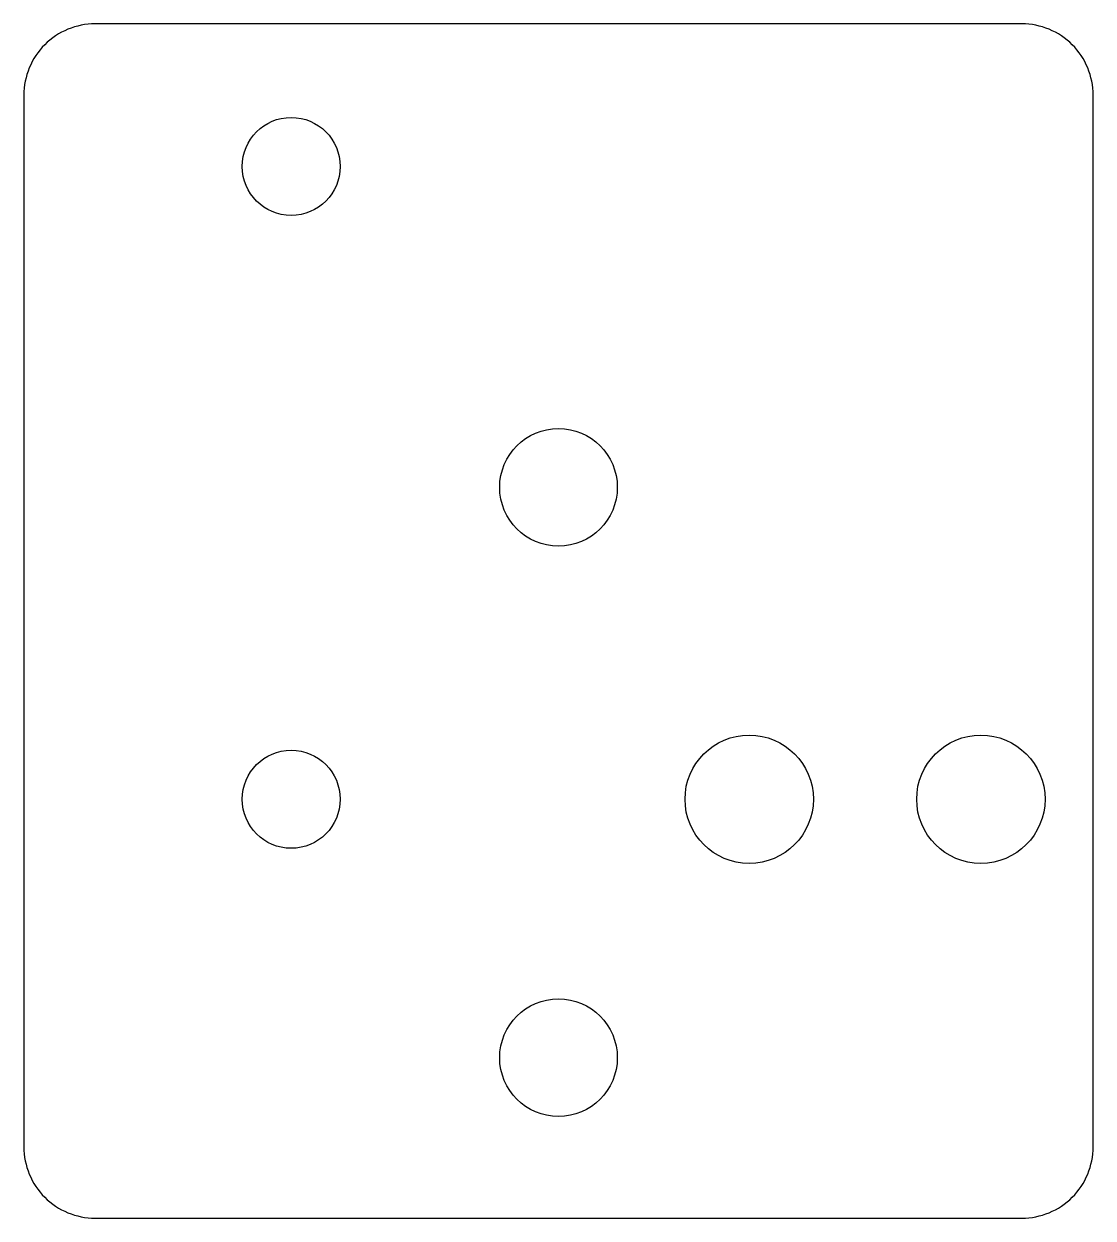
# Model space of a CAD drawing. Header units: millimetres. Extents: x -45 to -15, y -16.8 to 16.8.
import ezdxf

# ---------------------------------------------------------------- set-up
doc = ezdxf.new("R2010")
doc.units = ezdxf.units.MM
doc.layers.get('0').update_dxf_attribs({"linetype": 'CONTINUOUS'})

msp = doc.modelspace()

# ---------------------------------------------------------------- linework, layer by layer
msp.add_lwpolyline([(-43, 16.75, 0.414214), (-45, 14.75), (-45, -14.75, 0.414214), (-43, -16.75), (-17, -16.75, 0.414214), (-15, -14.75), (-15, 14.75, 0.414214), (-17, 16.75)], format="xyb", close=True)
for centre, radius in [((-37.5, 12.75), 1.375), ((-30, 3.75), 1.65), ((-24.65, -5), 1.8), ((-18.15, -5), 1.8), ((-37.5, -5), 1.375), ((-30, -12.25), 1.65)]:
    msp.add_circle(centre, radius)

doc.saveas('drawing.dxf')
